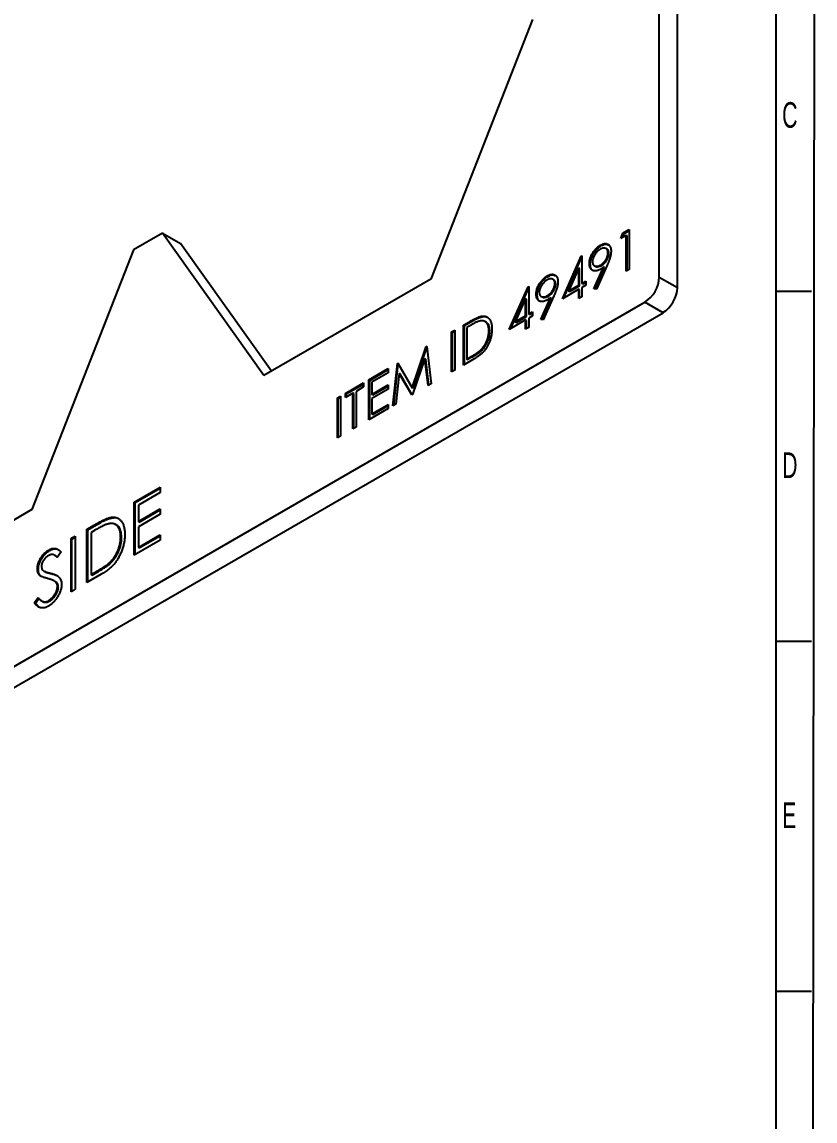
# Model space of a CAD drawing. Header units: millimetres. Extents: x 10 to 411, y 8 to 288.
# Drawn here: x 333.3 to 410.6, y 101.7 to 208.8 of the extents above; entities that cross this region are included whole.
import ezdxf

# ---------------------------------------------------------------- set-up
doc = ezdxf.new("R2010")
doc.units = ezdxf.units.MM
doc.layers.add('SLD-0', color=179, linetype='Continuous')
doc.styles.add('SLDTEXTSTYLE2', font='TXT', dxfattribs={"width": 0.623711})

msp = doc.modelspace()

# ---------------------------------------------------------------- linework, layer by layer
at = {"color": 7, "linetype": 'Continuous', "lineweight": 25}
for p, q in [((395.39, 183.98), (395.39, 280.45)), ((397.16, 182.96), (397.16, 279.43)), ((383.02, 209.09), (373.12, 183.78)), ((391.83, 188.26), (392.46, 188.62)), ((392.46, 188.62), (392.46, 184.73)), ((346.96, 188.27), (344.13, 186.64)), ((356.85, 174.39), (346.96, 188.27)), ((346.96, 188.27), (348.72, 187.25)), ((391.64, 187.75), (391.83, 188.26)), ((392.15, 188.05), (391.64, 187.75)), ((391.77, 187.83), (391.92, 188.21)), ((391.92, 188.21), (391.83, 188.26)), ((391.92, 188.21), (392.46, 188.52)), ((392.15, 184.56), (392.15, 188.05)), ((392.24, 188), (392.15, 188.05)), ((392.24, 184.61), (392.24, 188)), ((344.13, 186.64), (334.23, 161.32)), ((357.59, 174.81), (348.72, 187.25)), ((389.73, 187.05), (389.64, 187.1)), ((390.3, 186.69), (390.19, 186.76)), ((385.94, 181.87), (387.78, 186.02)), ((386.09, 181.95), (387.84, 185.91)), ((387.78, 186.02), (387.84, 186.05)), ((387.84, 185.98), (387.78, 186.02)), ((387.84, 186.05), (387.84, 183.36)), ((390.47, 186.3), (390.38, 186.35)), ((387.53, 184.88), (386.53, 182.61)), ((387.62, 184.82), (387.53, 184.88)), ((387.53, 183.19), (387.53, 184.88)), ((387.62, 183.14), (387.62, 184.82)), ((388.66, 185.24), (388.57, 185.29)), ((389.02, 182.84), (389.96, 184.96)), ((389.05, 185.1), (389.16, 185.03)), ((389.12, 182.82), (390.04, 184.91)), ((390.3, 185.14), (389.26, 182.79)), ((389.75, 185.11), (389.66, 185.16)), ((390.04, 184.91), (389.96, 184.96)), ((392.46, 184.73), (392.15, 184.56)), ((373.12, 183.78), (356.85, 174.39)), ((384.55, 184.05), (384.46, 184.11)), ((385.12, 183.7), (385.01, 183.77)), ((385.29, 183.31), (385.2, 183.36)), ((386.53, 182.61), (387.53, 183.19)), ((387.62, 183.14), (387.53, 183.19)), ((387.84, 183.36), (388.23, 183.59)), ((387.92, 183.31), (387.84, 183.36)), ((388.23, 183.19), (387.84, 182.96)), ((387.92, 183.31), (388.23, 183.48)), ((388.23, 183.59), (388.23, 183.19)), ((395.39, 183.98), (397.16, 182.96)), ((380.76, 178.88), (382.59, 183.03)), ((380.9, 178.96), (382.66, 182.92)), ((382.59, 183.03), (382.66, 183.06)), ((382.66, 182.99), (382.59, 183.03)), ((382.66, 183.06), (382.66, 180.37)), ((383.48, 182.24), (383.39, 182.3)), ((383.86, 182.1), (383.97, 182.04)), ((385.12, 182.15), (384.08, 179.8)), ((384.57, 182.12), (384.48, 182.17)), ((387.53, 182.79), (385.94, 181.87)), ((386.62, 182.56), (386.53, 182.61)), ((386.62, 182.56), (387.62, 183.14)), ((387.53, 181.89), (387.53, 182.79)), ((387.62, 182.74), (387.53, 182.79)), ((387.62, 181.94), (387.62, 182.74)), ((387.84, 182.96), (387.84, 182.07)), ((389.26, 182.79), (389.02, 182.84)), ((258.21, 103.15), (393.98, 181.53)), ((382.35, 181.88), (381.35, 179.62)), ((382.35, 180.2), (382.35, 181.88)), ((382.44, 181.83), (382.35, 181.88)), ((382.44, 180.15), (382.44, 181.83)), ((383.84, 179.85), (384.78, 181.97)), ((383.94, 179.83), (384.86, 181.92)), ((384.86, 181.92), (384.78, 181.97)), ((387.84, 182.07), (387.53, 181.89)), ((395.75, 180.51), (393.98, 181.53)), ((259.98, 102.13), (395.75, 180.51)), ((378.15, 180.12), (378.06, 180.17)), ((381.35, 179.62), (382.35, 180.2)), ((381.44, 179.57), (382.44, 180.15)), ((382.44, 180.15), (382.35, 180.2)), ((382.66, 180.37), (383.04, 180.59)), ((382.74, 180.32), (382.66, 180.37)), ((383.04, 180.2), (382.66, 179.97)), ((382.66, 179.97), (382.66, 179.07)), ((382.74, 180.32), (383.04, 180.49)), ((383.04, 180.59), (383.04, 180.2)), ((376.31, 179.3), (376.99, 179.69)), ((376.31, 175.41), (376.31, 179.3)), ((376.4, 179.25), (376.31, 179.3)), ((376.4, 179.25), (377.08, 179.64)), ((376.4, 175.46), (376.4, 179.25)), ((376.85, 179.21), (376.61, 179.07)), ((376.61, 179.07), (376.61, 175.98)), ((377.08, 179.64), (376.99, 179.69)), ((378.5, 179.59), (378.39, 179.65)), ((382.35, 179.8), (380.76, 178.88)), ((381.44, 179.57), (381.35, 179.62)), ((382.35, 178.9), (382.35, 179.8)), ((382.44, 179.75), (382.35, 179.8)), ((382.66, 179.07), (382.35, 178.9)), ((382.44, 178.95), (382.44, 179.75)), ((384.08, 179.8), (383.84, 179.85)), ((375.14, 178.63), (375.45, 178.8)), ((375.14, 174.74), (375.14, 178.63)), ((375.23, 178.58), (375.14, 178.63)), ((375.23, 178.58), (375.45, 178.7)), ((375.23, 174.79), (375.23, 178.58)), ((375.45, 178.8), (375.45, 174.91)), ((378.86, 178.68), (378.77, 178.73)), ((371.28, 173.2), (372.67, 177.2)), ((371.37, 173.15), (372.73, 177.07)), ((372.67, 177.2), (372.71, 177.22)), ((372.72, 177.17), (372.67, 177.2)), ((372.71, 177.22), (373.16, 173.59)), ((378.05, 176.81), (377.96, 176.86)), ((372.53, 176.03), (371.32, 172.53)), ((372.85, 173.42), (372.53, 176.03)), ((372.62, 175.98), (372.53, 176.03)), ((372.93, 173.46), (372.62, 175.98)), ((377.35, 176.01), (376.31, 175.41)), ((376.61, 175.98), (377, 176.21)), ((376.7, 175.93), (376.61, 175.98)), ((376.7, 175.93), (377.09, 176.16)), ((377.09, 176.16), (377, 176.21)), ((367.07, 173.97), (368.97, 175.06)), ((367.16, 173.91), (368.97, 174.96)), ((368.97, 174.66), (367.37, 173.74)), ((368.97, 175.06), (368.97, 174.66)), ((369.4, 171.42), (369.85, 175.57)), ((369.5, 171.48), (369.93, 175.52)), ((369.85, 175.57), (369.89, 175.59)), ((369.93, 175.52), (369.85, 175.57)), ((369.89, 175.59), (371.28, 173.2)), ((375.45, 174.91), (375.14, 174.74)), ((364.78, 172.64), (366.55, 173.67)), ((364.87, 172.59), (366.55, 173.56)), ((366.55, 173.67), (366.55, 173.27)), ((367.07, 170.08), (367.07, 173.97)), ((367.16, 173.91), (367.07, 173.97)), ((367.16, 170.13), (367.16, 173.91)), ((367.37, 173.74), (367.37, 172.54)), ((370.03, 174.59), (369.71, 171.6)), ((371.25, 172.49), (370.03, 174.59)), ((370.12, 174.54), (370.03, 174.59)), ((371.29, 172.51), (370.12, 174.54)), ((373.16, 173.59), (372.85, 173.42)), ((365.52, 172.67), (364.78, 172.25)), ((364.78, 172.25), (364.78, 172.64)), ((364.87, 172.59), (364.78, 172.64)), ((364.87, 172.3), (364.87, 172.59)), ((365.52, 169.18), (365.52, 172.67)), ((365.6, 172.62), (365.52, 172.67)), ((365.6, 169.23), (365.6, 172.62)), ((366.55, 173.27), (365.82, 172.84)), ((365.82, 172.84), (365.82, 169.35)), ((367.37, 172.54), (368.97, 173.47)), ((368.97, 173.07), (367.37, 172.15)), ((367.46, 172.49), (367.37, 172.54)), ((367.46, 172.49), (368.97, 173.36)), ((368.97, 173.47), (368.97, 173.07)), ((371.32, 172.53), (371.25, 172.49)), ((371.37, 173.15), (371.28, 173.2)), ((364, 172.2), (364.31, 172.37)), ((364, 168.31), (364, 172.2)), ((364.09, 172.14), (364, 172.2)), ((364.09, 172.14), (364.31, 172.27)), ((364.09, 168.36), (364.09, 172.14)), ((364.31, 172.37), (364.31, 168.48)), ((367.37, 172.15), (367.37, 170.65)), ((367.37, 170.65), (368.97, 171.57)), ((367.46, 170.6), (368.97, 171.47)), ((368.97, 171.57), (368.97, 171.17)), ((369.71, 171.6), (369.4, 171.42)), ((368.97, 171.17), (367.07, 170.08)), ((367.46, 170.6), (367.37, 170.65)), ((365.82, 169.35), (365.52, 169.18)), ((364.31, 168.48), (364, 168.31)), ((344.2, 162.06), (346.73, 163.52)), ((344.29, 162.01), (346.73, 163.42)), ((346.73, 162.99), (344.6, 161.76)), ((346.73, 163.52), (346.73, 162.99)), ((344.2, 156.87), (344.2, 162.06)), ((344.29, 162.01), (344.2, 162.06)), ((344.29, 156.92), (344.29, 162.01)), ((344.6, 161.76), (344.6, 160.16)), ((334.23, 161.32), (317.96, 151.94)), ((344.6, 160.16), (346.73, 161.39)), ((346.73, 160.86), (344.6, 159.63)), ((344.69, 160.11), (346.73, 161.29)), ((346.73, 161.39), (346.73, 160.86)), ((339.59, 159.4), (340.5, 159.92)), ((339.68, 159.35), (340.59, 159.87)), ((340.59, 159.87), (340.5, 159.92)), ((342.01, 160.51), (341.93, 160.56)), ((342.48, 159.81), (342.37, 159.87)), ((344.69, 160.11), (344.6, 160.16)), ((344.6, 159.63), (344.6, 157.64)), ((338.04, 158.5), (338.44, 158.74)), ((338.13, 158.45), (338.44, 158.63)), ((338.44, 158.74), (338.44, 153.55)), ((339.59, 154.22), (339.59, 159.4)), ((339.68, 159.35), (339.59, 159.4)), ((339.68, 154.27), (339.68, 159.35)), ((340.31, 159.28), (340, 159.1)), ((340, 159.1), (340, 154.98)), ((342.96, 158.59), (342.88, 158.64)), ((344.6, 157.64), (346.73, 158.87)), ((344.69, 157.59), (346.73, 158.77)), ((346.73, 158.87), (346.73, 158.34)), ((338.04, 153.32), (338.04, 158.5)), ((338.13, 158.45), (338.04, 158.5)), ((338.13, 153.37), (338.13, 158.45)), ((346.73, 158.34), (344.2, 156.87)), ((344.69, 157.59), (344.6, 157.64)), ((335.95, 157.33), (335.86, 157.38)), ((336.55, 156.8), (336.44, 156.86)), ((337.06, 157.19), (336.7, 156.66)), ((334.85, 155.48), (334.76, 155.53)), ((341.88, 156.1), (341.8, 156.15)), ((335.1, 154.84), (335.01, 154.89)), ((335.41, 155.31), (335.52, 155.25)), ((335.55, 155.24), (335.46, 155.29)), ((336.15, 155.07), (336.06, 155.12)), ((336.49, 154.31), (336.38, 154.37)), ((336.64, 154.2), (336.55, 154.25)), ((340.99, 155.02), (339.59, 154.22)), ((340, 154.98), (340.51, 155.28)), ((340.09, 154.93), (340, 154.98)), ((340.09, 154.93), (340.6, 155.23)), ((340.6, 155.23), (340.51, 155.28)), ((336.8, 153.78), (336.72, 153.83)), ((338.44, 153.55), (338.04, 153.32)), ((334.47, 152.26), (334.85, 152.74)), ((334.56, 152.21), (334.47, 152.26)), ((334.56, 152.21), (334.94, 152.69)), ((334.98, 151.78), (334.56, 152.21)), ((335.17, 152.42), (335.28, 152.36)), ((335.92, 152.39), (335.84, 152.44))]:
    msp.add_line(p, q, dxfattribs=at)
for centre in [(392.32, 184.12), (394.09, 183.1)]:
    msp.add_arc(centre, 3.07, 302.6055, 357.3945, dxfattribs=at)
for points, knots in [([(388.57, 185.29), (388.57, 185.34), (388.58, 185.45), (388.6, 185.62), (388.65, 185.79), (388.71, 185.97), (388.78, 186.14), (388.87, 186.31), (388.98, 186.47), (389.1, 186.62), (389.23, 186.77), (389.36, 186.9), (389.5, 187.01), (389.59, 187.07), (389.64, 187.1)], [0, 0, 0, 0, 0.085249, 0.167327, 0.248175, 0.328829, 0.409908, 0.490584, 0.572993, 0.658265, 0.744222, 0.82906, 0.913938, 1, 1, 1, 1]), ([(388.66, 185.24), (388.66, 185.29), (388.66, 185.4), (388.69, 185.57), (388.73, 185.74), (388.79, 185.92), (388.87, 186.09), (388.96, 186.26), (389.07, 186.42), (389.19, 186.57), (389.31, 186.72), (389.45, 186.85), (389.59, 186.96), (389.68, 187.02), (389.73, 187.05)], [0, 0, 0, 0, 0.085249, 0.167327, 0.248175, 0.328829, 0.409908, 0.490584, 0.572993, 0.658265, 0.744222, 0.82906, 0.913938, 1, 1, 1, 1]), ([(389.63, 186.69), (389.6, 186.67), (389.55, 186.64), (389.48, 186.59), (389.41, 186.53), (389.34, 186.47), (389.27, 186.4), (389.21, 186.32), (389.15, 186.24), (389.09, 186.15), (389.04, 186.07), (389, 185.98), (388.96, 185.89), (388.93, 185.81), (388.9, 185.72), (388.88, 185.64), (388.87, 185.56), (388.87, 185.51), (388.87, 185.48)], [0, 0, 0, 0, 0.0687118, 0.1348121, 0.1995376, 0.2633349, 0.3267475, 0.3903285, 0.4541258, 0.5192033, 0.5835101, 0.6454972, 0.7052898, 0.7634876, 0.8218564, 0.8800043, 0.9391077, 1, 1, 1, 1]), ([(390.38, 186.35), (390.38, 186.38), (390.38, 186.43), (390.37, 186.5), (390.35, 186.56), (390.33, 186.62), (390.3, 186.67), (390.26, 186.71), (390.21, 186.75), (390.16, 186.77), (390.11, 186.79), (390.05, 186.8), (389.98, 186.81), (389.92, 186.8), (389.85, 186.79), (389.78, 186.76), (389.7, 186.73), (389.65, 186.7), (389.63, 186.69)], [0, 0, 0, 0, 0.06076, 0.119735, 0.177757, 0.235999, 0.29407, 0.353733, 0.415973, 0.48014, 0.545076, 0.608735, 0.672178, 0.735453, 0.799112, 0.864284, 0.930837, 1, 1, 1, 1]), ([(389.64, 187.1), (389.69, 187.12), (389.78, 187.17), (389.92, 187.22), (390.05, 187.24), (390.17, 187.25), (390.28, 187.23), (390.39, 187.18), (390.48, 187.12), (390.55, 187.03), (390.61, 186.92), (390.65, 186.8), (390.68, 186.66), (390.68, 186.56), (390.69, 186.5)], [0, 0, 0, 0, 0.085532, 0.169003, 0.251943, 0.335682, 0.419409, 0.501265, 0.583703, 0.668, 0.751919, 0.834598, 0.916526, 1, 1, 1, 1]), ([(389.73, 187.05), (389.89, 187.12), (390.17, 187.25), (390.37, 187.15), (390.46, 187.11)], [0, 0, 0, 0, 0.558089, 1, 1, 1, 1]), ([(390.47, 186.3), (390.46, 186.42), (390.44, 186.6), (390.32, 186.66), (390.28, 186.68)], [0, 0, 0, 0, 0.644183, 1, 1, 1, 1]), ([(390.69, 186.5), (390.68, 186.46), (390.68, 186.38), (390.67, 186.24), (390.64, 186.1), (390.61, 185.97), (390.58, 185.87), (390.55, 185.78), (390.52, 185.69), (390.48, 185.59), (390.44, 185.48), (390.4, 185.37), (390.35, 185.26), (390.32, 185.18), (390.3, 185.14)], [0, 0, 0, 0, 0.09832, 0.1994175, 0.3056026, 0.4161624, 0.4745824, 0.5370065, 0.6038574, 0.6740896, 0.749417, 0.8282535, 0.9120542, 1, 1, 1, 1]), ([(388.87, 185.48), (388.87, 185.45), (388.87, 185.4), (388.89, 185.33), (388.9, 185.27), (388.93, 185.21), (388.96, 185.17), (389, 185.13), (389.05, 185.09), (389.1, 185.06), (389.16, 185.05), (389.22, 185.04), (389.29, 185.03), (389.36, 185.04), (389.43, 185.06), (389.5, 185.08), (389.58, 185.12), (389.63, 185.15), (389.66, 185.16)], [0, 0, 0, 0, 0.05954, 0.117423, 0.17444, 0.231734, 0.289722, 0.3492, 0.410516, 0.47508, 0.540094, 0.604444, 0.668697, 0.73211, 0.796739, 0.862906, 0.930462, 1, 1, 1, 1]), ([(389.66, 185.16), (389.68, 185.18), (389.74, 185.21), (389.81, 185.26), (389.89, 185.32), (389.95, 185.39), (390.02, 185.46), (390.08, 185.53), (390.13, 185.61), (390.19, 185.69), (390.23, 185.77), (390.27, 185.86), (390.31, 185.94), (390.33, 186.03), (390.36, 186.11), (390.37, 186.19), (390.38, 186.27), (390.38, 186.33), (390.38, 186.35)], [0, 0, 0, 0, 0.072713, 0.141547, 0.208363, 0.272462, 0.33539, 0.397711, 0.459383, 0.522098, 0.584315, 0.644392, 0.703345, 0.761509, 0.82003, 0.878517, 0.938265, 1, 1, 1, 1]), ([(389.75, 185.11), (389.77, 185.13), (389.83, 185.16), (389.9, 185.21), (389.97, 185.27), (390.04, 185.34), (390.11, 185.4), (390.17, 185.48), (390.22, 185.56), (390.27, 185.64), (390.32, 185.72), (390.36, 185.81), (390.4, 185.89), (390.42, 185.98), (390.45, 186.06), (390.46, 186.14), (390.47, 186.22), (390.47, 186.27), (390.47, 186.3)], [0, 0, 0, 0, 0.072713, 0.141547, 0.208363, 0.272462, 0.33539, 0.397711, 0.459383, 0.522098, 0.584315, 0.644392, 0.703345, 0.761509, 0.82003, 0.878517, 0.938265, 1, 1, 1, 1]), ([(384.46, 184.11), (384.51, 184.13), (384.6, 184.18), (384.74, 184.23), (384.87, 184.25), (384.99, 184.26), (385.1, 184.24), (385.21, 184.19), (385.29, 184.13), (385.37, 184.04), (385.43, 183.93), (385.47, 183.81), (385.5, 183.67), (385.5, 183.56), (385.51, 183.51)], [0, 0, 0, 0, 0.0855321, 0.1690034, 0.2519432, 0.335682, 0.4194086, 0.5012649, 0.5837029, 0.6680004, 0.7519187, 0.8345977, 0.9165257, 1, 1, 1, 1]), ([(389.6, 184.73), (389.57, 184.71), (389.5, 184.67), (389.4, 184.63), (389.3, 184.6), (389.2, 184.58), (389.11, 184.58), (389.03, 184.58), (388.95, 184.6), (388.87, 184.64), (388.8, 184.68), (388.74, 184.74), (388.69, 184.8), (388.64, 184.88), (388.61, 184.97), (388.59, 185.06), (388.57, 185.17), (388.57, 185.25), (388.57, 185.29)], [0, 0, 0, 0, 0.0662949, 0.1301311, 0.1928622, 0.25436, 0.3159098, 0.3773381, 0.4402053, 0.5041751, 0.5680336, 0.6302277, 0.6908615, 0.7514218, 0.8114657, 0.8727505, 0.9353907, 1, 1, 1, 1]), ([(388.95, 184.61), (388.93, 184.62), (388.82, 184.64), (388.69, 184.86), (388.67, 185.11), (388.66, 185.24)], [0, 0, 0, 0, 0.089616, 0.544582, 1, 1, 1, 1]), ([(389.16, 185.06), (389.19, 185.03), (389.28, 184.96), (389.5, 184.99), (389.66, 185.07), (389.75, 185.11)], [0, 0, 0, 0, 0.240552, 0.62008, 1, 1, 1, 1]), ([(389.96, 184.96), (389.9, 184.92), (389.78, 184.84), (389.66, 184.76), (389.6, 184.73)], [0, 0, 0, 0, 0.507858, 1, 1, 1, 1]), ([(383.39, 182.3), (383.39, 182.35), (383.39, 182.46), (383.42, 182.63), (383.46, 182.8), (383.52, 182.98), (383.6, 183.15), (383.69, 183.32), (383.8, 183.48), (383.92, 183.63), (384.05, 183.78), (384.18, 183.91), (384.32, 184.02), (384.41, 184.08), (384.46, 184.11)], [0, 0, 0, 0, 0.085249, 0.167327, 0.248175, 0.328829, 0.409908, 0.490584, 0.572993, 0.658265, 0.744222, 0.82906, 0.913938, 1, 1, 1, 1]), ([(383.48, 182.24), (383.48, 182.3), (383.48, 182.41), (383.51, 182.58), (383.55, 182.75), (383.61, 182.93), (383.69, 183.1), (383.78, 183.27), (383.89, 183.43), (384.01, 183.58), (384.13, 183.73), (384.27, 183.86), (384.41, 183.97), (384.5, 184.02), (384.55, 184.05)], [0, 0, 0, 0, 0.085249, 0.167327, 0.248175, 0.328829, 0.409908, 0.490584, 0.572993, 0.658265, 0.744222, 0.82906, 0.913938, 1, 1, 1, 1]), ([(384.45, 183.7), (384.42, 183.68), (384.37, 183.65), (384.3, 183.6), (384.22, 183.54), (384.16, 183.47), (384.09, 183.4), (384.03, 183.33), (383.97, 183.25), (383.91, 183.16), (383.86, 183.08), (383.82, 182.99), (383.78, 182.9), (383.75, 182.82), (383.72, 182.73), (383.7, 182.65), (383.69, 182.57), (383.69, 182.52), (383.69, 182.49)], [0, 0, 0, 0, 0.068712, 0.134812, 0.199538, 0.263335, 0.326747, 0.390328, 0.454126, 0.519203, 0.58351, 0.645497, 0.70529, 0.763488, 0.821856, 0.880004, 0.939108, 1, 1, 1, 1]), ([(385.2, 183.36), (385.2, 183.39), (385.2, 183.44), (385.19, 183.51), (385.17, 183.57), (385.15, 183.63), (385.12, 183.68), (385.08, 183.72), (385.03, 183.75), (384.98, 183.78), (384.93, 183.8), (384.87, 183.81), (384.8, 183.82), (384.74, 183.81), (384.67, 183.8), (384.6, 183.77), (384.52, 183.74), (384.47, 183.71), (384.45, 183.7)], [0, 0, 0, 0, 0.06076, 0.119735, 0.177757, 0.235999, 0.29407, 0.353733, 0.415973, 0.48014, 0.545076, 0.608735, 0.672178, 0.735453, 0.799112, 0.864284, 0.930837, 1, 1, 1, 1]), ([(384.48, 182.17), (384.5, 182.19), (384.56, 182.22), (384.63, 182.27), (384.7, 182.33), (384.77, 182.4), (384.84, 182.46), (384.9, 182.54), (384.95, 182.62), (385, 182.7), (385.05, 182.78), (385.09, 182.87), (385.13, 182.95), (385.15, 183.04), (385.18, 183.12), (385.19, 183.2), (385.2, 183.28), (385.2, 183.34), (385.2, 183.36)], [0, 0, 0, 0, 0.072713, 0.141547, 0.208363, 0.272462, 0.33539, 0.397711, 0.459383, 0.522098, 0.584315, 0.644392, 0.703345, 0.761509, 0.82003, 0.878517, 0.938265, 1, 1, 1, 1]), ([(384.55, 184.05), (384.71, 184.13), (384.99, 184.26), (385.19, 184.16), (385.28, 184.12)], [0, 0, 0, 0, 0.558089, 1, 1, 1, 1]), ([(384.57, 182.12), (384.59, 182.14), (384.64, 182.17), (384.72, 182.22), (384.79, 182.28), (384.86, 182.35), (384.93, 182.41), (384.99, 182.49), (385.04, 182.57), (385.09, 182.65), (385.14, 182.73), (385.18, 182.82), (385.21, 182.9), (385.24, 182.99), (385.26, 183.07), (385.28, 183.15), (385.29, 183.23), (385.29, 183.28), (385.29, 183.31)], [0, 0, 0, 0, 0.072713, 0.141547, 0.208363, 0.272462, 0.33539, 0.397711, 0.459383, 0.522098, 0.584315, 0.644392, 0.703345, 0.761509, 0.82003, 0.878517, 0.938265, 1, 1, 1, 1]), ([(385.29, 183.31), (385.28, 183.43), (385.26, 183.61), (385.14, 183.67), (385.1, 183.69)], [0, 0, 0, 0, 0.644183, 1, 1, 1, 1]), ([(385.51, 183.51), (385.5, 183.47), (385.5, 183.39), (385.49, 183.25), (385.46, 183.11), (385.43, 182.98), (385.4, 182.87), (385.37, 182.79), (385.34, 182.69), (385.3, 182.6), (385.26, 182.49), (385.22, 182.38), (385.17, 182.27), (385.13, 182.19), (385.12, 182.15)], [0, 0, 0, 0, 0.09832, 0.199417, 0.305603, 0.416162, 0.474582, 0.537006, 0.603857, 0.67409, 0.749417, 0.828253, 0.912054, 1, 1, 1, 1]), ([(384.42, 181.74), (384.39, 181.72), (384.32, 181.68), (384.21, 181.64), (384.12, 181.61), (384.02, 181.59), (383.93, 181.59), (383.85, 181.59), (383.77, 181.61), (383.69, 181.65), (383.62, 181.69), (383.56, 181.75), (383.51, 181.81), (383.46, 181.89), (383.43, 181.98), (383.41, 182.07), (383.39, 182.18), (383.39, 182.26), (383.39, 182.3)], [0, 0, 0, 0, 0.0662949, 0.1301311, 0.1928622, 0.25436, 0.3159098, 0.3773381, 0.4402053, 0.5041751, 0.5680336, 0.6302277, 0.6908615, 0.7514218, 0.8114657, 0.8727505, 0.9353907, 1, 1, 1, 1]), ([(383.77, 181.62), (383.75, 181.63), (383.64, 181.65), (383.51, 181.86), (383.49, 182.12), (383.48, 182.24)], [0, 0, 0, 0, 0.0896158, 0.5445823, 1, 1, 1, 1]), ([(383.69, 182.49), (383.69, 182.46), (383.69, 182.41), (383.7, 182.34), (383.72, 182.28), (383.75, 182.22), (383.78, 182.18), (383.82, 182.13), (383.87, 182.1), (383.92, 182.07), (383.98, 182.05), (384.04, 182.04), (384.11, 182.04), (384.18, 182.05), (384.25, 182.07), (384.32, 182.09), (384.4, 182.13), (384.45, 182.16), (384.48, 182.17)], [0, 0, 0, 0, 0.0595396, 0.117423, 0.1744404, 0.2317339, 0.289722, 0.3492004, 0.4105155, 0.4750803, 0.5400945, 0.6044441, 0.6686967, 0.7321102, 0.7967393, 0.8629057, 0.9304616, 1, 1, 1, 1]), ([(383.98, 182.07), (384.01, 182.04), (384.1, 181.97), (384.31, 182), (384.48, 182.08), (384.57, 182.12)], [0, 0, 0, 0, 0.240552, 0.62008, 1, 1, 1, 1]), ([(384.78, 181.97), (384.72, 181.93), (384.6, 181.85), (384.48, 181.77), (384.42, 181.74)], [0, 0, 0, 0, 0.507858, 1, 1, 1, 1]), ([(376.99, 179.69), (377.05, 179.73), (377.16, 179.79), (377.33, 179.88), (377.48, 179.96), (377.62, 180.02), (377.75, 180.08), (377.86, 180.12), (377.96, 180.15), (378.03, 180.16), (378.06, 180.17)], [0, 0, 0, 0, 0.164289, 0.317406, 0.458844, 0.589367, 0.707831, 0.81577, 0.91288, 1, 1, 1, 1]), ([(377.08, 179.64), (377.14, 179.67), (377.25, 179.74), (377.42, 179.83), (377.57, 179.91), (377.71, 179.97), (377.84, 180.03), (377.95, 180.07), (378.05, 180.1), (378.12, 180.11), (378.15, 180.12)], [0, 0, 0, 0, 0.164289, 0.317406, 0.458844, 0.589367, 0.707831, 0.81577, 0.91288, 1, 1, 1, 1]), ([(378.06, 180.17), (378.1, 180.17), (378.17, 180.18), (378.28, 180.18), (378.39, 180.17), (378.48, 180.15), (378.57, 180.11), (378.66, 180.06), (378.73, 179.99), (378.8, 179.91), (378.87, 179.82), (378.92, 179.72), (378.97, 179.61), (379.01, 179.49), (379.04, 179.36), (379.06, 179.22), (379.07, 179.06), (379.07, 178.96), (379.07, 178.9)], [0, 0, 0, 0, 0.061545, 0.121694, 0.181155, 0.239875, 0.298702, 0.357647, 0.417605, 0.478494, 0.540407, 0.602345, 0.665004, 0.728559, 0.793651, 0.860534, 0.929236, 1, 1, 1, 1]), ([(378.15, 180.12), (378.33, 180.14), (378.54, 180.17), (378.67, 180.04), (378.68, 180.02)], [0, 0, 0, 0, 0.874936, 1, 1, 1, 1]), ([(377.88, 179.7), (377.85, 179.69), (377.79, 179.68), (377.7, 179.64), (377.59, 179.6), (377.46, 179.54), (377.33, 179.47), (377.18, 179.4), (377.02, 179.31), (376.91, 179.24), (376.85, 179.21)], [0, 0, 0, 0, 0.084319, 0.179285, 0.286583, 0.405111, 0.535593, 0.67819, 0.832976, 1, 1, 1, 1]), ([(379.07, 178.9), (379.07, 178.85), (379.07, 178.76), (379.06, 178.61), (379.04, 178.47), (379.02, 178.32), (378.99, 178.18), (378.95, 178.03), (378.91, 177.89), (378.86, 177.75), (378.81, 177.61), (378.75, 177.48), (378.68, 177.35), (378.62, 177.22), (378.54, 177.1), (378.47, 176.99), (378.39, 176.88), (378.31, 176.77), (378.22, 176.67), (378.12, 176.57), (378.01, 176.47), (377.9, 176.38), (377.77, 176.28), (377.64, 176.19), (377.5, 176.1), (377.4, 176.04), (377.35, 176.01)], [0, 0, 0, 0, 0.046081, 0.090807, 0.134295, 0.177024, 0.218823, 0.260244, 0.30108, 0.341614, 0.381583, 0.42012, 0.458075, 0.494738, 0.531195, 0.566934, 0.602713, 0.638327, 0.674853, 0.713467, 0.754442, 0.797815, 0.843989, 0.893072, 0.944963, 1, 1, 1, 1]), ([(378.77, 178.73), (378.77, 178.77), (378.77, 178.86), (378.76, 178.99), (378.74, 179.1), (378.71, 179.21), (378.68, 179.3), (378.64, 179.39), (378.59, 179.47), (378.54, 179.54), (378.48, 179.6), (378.41, 179.65), (378.33, 179.68), (378.26, 179.71), (378.17, 179.72), (378.08, 179.73), (377.98, 179.72), (377.92, 179.71), (377.88, 179.7)], [0, 0, 0, 0, 0.070151, 0.137813, 0.203226, 0.267174, 0.330024, 0.391794, 0.453084, 0.514334, 0.575, 0.634865, 0.694116, 0.753442, 0.813126, 0.87408, 0.936007, 1, 1, 1, 1]), ([(378.86, 178.68), (378.85, 178.85), (378.82, 179.2), (378.67, 179.5), (378.51, 179.57), (378.48, 179.58)], [0, 0, 0, 0, 0.437902, 0.874879, 1, 1, 1, 1]), ([(377.96, 176.86), (377.99, 176.89), (378.05, 176.95), (378.14, 177.05), (378.22, 177.15), (378.3, 177.25), (378.37, 177.36), (378.44, 177.47), (378.5, 177.59), (378.55, 177.71), (378.61, 177.83), (378.65, 177.96), (378.69, 178.08), (378.72, 178.21), (378.74, 178.34), (378.76, 178.47), (378.77, 178.6), (378.77, 178.68), (378.77, 178.73)], [0, 0, 0, 0, 0.062415, 0.123338, 0.183125, 0.241783, 0.300579, 0.35968, 0.418882, 0.479531, 0.540851, 0.602303, 0.664463, 0.727806, 0.792895, 0.859672, 0.928464, 1, 1, 1, 1]), ([(378.05, 176.81), (378.08, 176.84), (378.14, 176.9), (378.23, 177), (378.31, 177.1), (378.39, 177.2), (378.46, 177.31), (378.52, 177.42), (378.59, 177.54), (378.64, 177.66), (378.69, 177.78), (378.74, 177.91), (378.78, 178.03), (378.81, 178.16), (378.83, 178.29), (378.85, 178.42), (378.86, 178.55), (378.86, 178.63), (378.86, 178.68)], [0, 0, 0, 0, 0.062415, 0.123338, 0.183125, 0.241783, 0.300579, 0.35968, 0.418882, 0.479531, 0.540851, 0.602303, 0.664463, 0.727806, 0.792895, 0.859672, 0.928464, 1, 1, 1, 1]), ([(377, 176.21), (377.05, 176.24), (377.16, 176.3), (377.31, 176.39), (377.45, 176.48), (377.58, 176.57), (377.69, 176.65), (377.8, 176.72), (377.88, 176.79), (377.94, 176.84), (377.96, 176.86)], [0, 0, 0, 0, 0.1719007, 0.3306279, 0.4755488, 0.6067462, 0.7250238, 0.8297424, 0.9213228, 1, 1, 1, 1]), ([(377.09, 176.16), (377.14, 176.19), (377.25, 176.25), (377.4, 176.34), (377.54, 176.43), (377.67, 176.52), (377.78, 176.6), (377.88, 176.67), (377.97, 176.74), (378.02, 176.79), (378.05, 176.81)], [0, 0, 0, 0, 0.1719007, 0.3306279, 0.4755488, 0.6067462, 0.7250238, 0.8297424, 0.9213228, 1, 1, 1, 1]), ([(341.69, 159.93), (341.65, 159.92), (341.57, 159.9), (341.44, 159.86), (341.3, 159.8), (341.13, 159.72), (340.95, 159.63), (340.75, 159.53), (340.54, 159.41), (340.39, 159.33), (340.31, 159.28)], [0, 0, 0, 0, 0.084319, 0.179285, 0.286583, 0.405111, 0.535593, 0.67819, 0.832976, 1, 1, 1, 1]), ([(340.5, 159.92), (340.58, 159.97), (340.73, 160.06), (340.95, 160.17), (341.16, 160.28), (341.34, 160.36), (341.51, 160.44), (341.66, 160.49), (341.8, 160.54), (341.89, 160.55), (341.93, 160.56)], [0, 0, 0, 0, 0.164289, 0.317406, 0.458844, 0.589367, 0.707831, 0.81577, 0.91288, 1, 1, 1, 1]), ([(340.59, 159.87), (340.67, 159.92), (340.82, 160), (341.04, 160.12), (341.24, 160.23), (341.43, 160.31), (341.6, 160.39), (341.75, 160.44), (341.89, 160.48), (341.97, 160.5), (342.01, 160.51)], [0, 0, 0, 0, 0.164289, 0.317406, 0.458844, 0.589367, 0.707831, 0.81577, 0.91288, 1, 1, 1, 1]), ([(342.88, 158.64), (342.87, 158.7), (342.87, 158.82), (342.86, 158.98), (342.83, 159.14), (342.8, 159.28), (342.75, 159.41), (342.7, 159.52), (342.64, 159.63), (342.56, 159.72), (342.48, 159.8), (342.39, 159.86), (342.29, 159.91), (342.19, 159.95), (342.08, 159.97), (341.96, 159.97), (341.83, 159.96), (341.74, 159.94), (341.69, 159.93)], [0, 0, 0, 0, 0.0701512, 0.1378126, 0.2032262, 0.2671741, 0.330024, 0.3917943, 0.4530844, 0.5143339, 0.575, 0.6348655, 0.6941163, 0.7534416, 0.8131258, 0.8740797, 0.936007, 1, 1, 1, 1]), ([(341.93, 160.56), (341.98, 160.57), (342.08, 160.58), (342.23, 160.58), (342.36, 160.56), (342.49, 160.53), (342.61, 160.48), (342.73, 160.41), (342.83, 160.32), (342.92, 160.22), (343.01, 160.1), (343.08, 159.97), (343.14, 159.82), (343.19, 159.66), (343.23, 159.48), (343.26, 159.29), (343.28, 159.09), (343.28, 158.94), (343.28, 158.87)], [0, 0, 0, 0, 0.061545, 0.121694, 0.181155, 0.239875, 0.298702, 0.357647, 0.417605, 0.478494, 0.540407, 0.602345, 0.665004, 0.728559, 0.793651, 0.860534, 0.929236, 1, 1, 1, 1]), ([(342.01, 160.51), (342.26, 160.54), (342.54, 160.57), (342.71, 160.4), (342.73, 160.38)], [0, 0, 0, 0, 0.874936, 1, 1, 1, 1]), ([(342.96, 158.59), (342.95, 158.82), (342.91, 159.28), (342.71, 159.69), (342.5, 159.77), (342.46, 159.79)], [0, 0, 0, 0, 0.437902, 0.874879, 1, 1, 1, 1]), ([(343.28, 158.87), (343.28, 158.8), (343.28, 158.68), (343.26, 158.48), (343.24, 158.29), (343.21, 158.1), (343.17, 157.91), (343.12, 157.71), (343.06, 157.52), (343, 157.33), (342.92, 157.15), (342.84, 156.97), (342.76, 156.8), (342.67, 156.63), (342.57, 156.47), (342.47, 156.32), (342.37, 156.17), (342.26, 156.03), (342.14, 155.89), (342.01, 155.76), (341.86, 155.63), (341.71, 155.5), (341.54, 155.38), (341.37, 155.26), (341.18, 155.13), (341.05, 155.06), (340.99, 155.02)], [0, 0, 0, 0, 0.046081, 0.090807, 0.134295, 0.177024, 0.218823, 0.260244, 0.30108, 0.341614, 0.381583, 0.42012, 0.458075, 0.494738, 0.531195, 0.566934, 0.602713, 0.638327, 0.674853, 0.713467, 0.754442, 0.797815, 0.843989, 0.893072, 0.944963, 1, 1, 1, 1]), ([(341.8, 156.15), (341.84, 156.19), (341.92, 156.27), (342.03, 156.4), (342.14, 156.53), (342.25, 156.67), (342.34, 156.81), (342.43, 156.96), (342.51, 157.12), (342.59, 157.28), (342.66, 157.45), (342.71, 157.61), (342.76, 157.78), (342.81, 157.95), (342.84, 158.12), (342.86, 158.29), (342.87, 158.47), (342.87, 158.58), (342.88, 158.64)], [0, 0, 0, 0, 0.062415, 0.123338, 0.183125, 0.241783, 0.300579, 0.35968, 0.418882, 0.479531, 0.540851, 0.602303, 0.664463, 0.727806, 0.792895, 0.859672, 0.928464, 1, 1, 1, 1]), ([(341.88, 156.1), (341.93, 156.14), (342.01, 156.22), (342.12, 156.35), (342.23, 156.48), (342.33, 156.62), (342.43, 156.76), (342.52, 156.91), (342.6, 157.07), (342.68, 157.23), (342.74, 157.39), (342.8, 157.56), (342.85, 157.73), (342.89, 157.9), (342.92, 158.07), (342.95, 158.24), (342.96, 158.41), (342.96, 158.53), (342.96, 158.59)], [0, 0, 0, 0, 0.062415, 0.123338, 0.183125, 0.241783, 0.300579, 0.35968, 0.418882, 0.479531, 0.540851, 0.602303, 0.664463, 0.727806, 0.792895, 0.859672, 0.928464, 1, 1, 1, 1]), ([(335.86, 157.38), (335.92, 157.41), (336.02, 157.47), (336.18, 157.52), (336.33, 157.54), (336.45, 157.54), (336.54, 157.53), (336.61, 157.51), (336.68, 157.48), (336.76, 157.44), (336.83, 157.39), (336.91, 157.34), (336.99, 157.27), (337.04, 157.22), (337.06, 157.19)], [0, 0, 0, 0, 0.107233, 0.213252, 0.31883, 0.426794, 0.483646, 0.543604, 0.608308, 0.677127, 0.750686, 0.828713, 0.91219, 1, 1, 1, 1]), ([(335.95, 157.33), (336.09, 157.39), (336.36, 157.52), (336.67, 157.5), (336.79, 157.4), (336.83, 157.37)], [0, 0, 0, 0, 0.415617, 0.831235, 1, 1, 1, 1]), ([(334.76, 155.53), (334.76, 155.59), (334.76, 155.7), (334.79, 155.87), (334.84, 156.05), (334.9, 156.23), (334.98, 156.4), (335.07, 156.58), (335.18, 156.74), (335.3, 156.9), (335.43, 157.04), (335.57, 157.18), (335.72, 157.29), (335.81, 157.35), (335.86, 157.38)], [0, 0, 0, 0, 0.083785, 0.16578, 0.24628, 0.327461, 0.408797, 0.489715, 0.571376, 0.655523, 0.741019, 0.826547, 0.911989, 1, 1, 1, 1]), ([(334.85, 155.48), (334.85, 155.54), (334.85, 155.65), (334.88, 155.82), (334.92, 156), (334.99, 156.18), (335.07, 156.35), (335.16, 156.53), (335.27, 156.69), (335.39, 156.85), (335.52, 156.99), (335.66, 157.12), (335.8, 157.24), (335.9, 157.3), (335.95, 157.33)], [0, 0, 0, 0, 0.083785, 0.16578, 0.24628, 0.327461, 0.408797, 0.489715, 0.571376, 0.655523, 0.741019, 0.826547, 0.911989, 1, 1, 1, 1]), ([(335.82, 156.82), (335.77, 156.79), (335.68, 156.74), (335.56, 156.63), (335.44, 156.5), (335.34, 156.36), (335.26, 156.22), (335.2, 156.07), (335.17, 155.92), (335.16, 155.83), (335.16, 155.79)], [0, 0, 0, 0, 0.143073, 0.275903, 0.402371, 0.528414, 0.650356, 0.765895, 0.880774, 1, 1, 1, 1]), ([(336.7, 156.66), (336.67, 156.68), (336.63, 156.72), (336.57, 156.77), (336.51, 156.82), (336.45, 156.86), (336.39, 156.89), (336.34, 156.91), (336.29, 156.93), (336.22, 156.94), (336.14, 156.94), (336.04, 156.92), (335.93, 156.88), (335.86, 156.84), (335.82, 156.82)], [0, 0, 0, 0, 0.098469, 0.189629, 0.274184, 0.352183, 0.423199, 0.488551, 0.548473, 0.60144, 0.701198, 0.799592, 0.898545, 1, 1, 1, 1]), ([(336.71, 156.68), (336.67, 156.71), (336.62, 156.76), (336.55, 156.79), (336.53, 156.8)], [0, 0, 0, 0, 0.704684, 1, 1, 1, 1]), ([(335.01, 154.89), (334.99, 154.91), (334.95, 154.94), (334.9, 155.01), (334.86, 155.08), (334.82, 155.16), (334.79, 155.24), (334.77, 155.33), (334.76, 155.43), (334.76, 155.5), (334.76, 155.53)], [0, 0, 0, 0, 0.133507, 0.262559, 0.388264, 0.512667, 0.633722, 0.755394, 0.877553, 1, 1, 1, 1]), ([(335.1, 154.84), (335.08, 154.86), (335.04, 154.89), (334.99, 154.96), (334.94, 155.03), (334.91, 155.11), (334.88, 155.19), (334.86, 155.28), (334.85, 155.38), (334.85, 155.45), (334.85, 155.48)], [0, 0, 0, 0, 0.133507, 0.262559, 0.388264, 0.512667, 0.633722, 0.755394, 0.877553, 1, 1, 1, 1]), ([(335.16, 155.79), (335.16, 155.76), (335.16, 155.7), (335.18, 155.63), (335.19, 155.56), (335.22, 155.49), (335.26, 155.43), (335.32, 155.38), (335.38, 155.33), (335.43, 155.3), (335.46, 155.29)], [0, 0, 0, 0, 0.107285, 0.214746, 0.322939, 0.434116, 0.553412, 0.686073, 0.834256, 1, 1, 1, 1]), ([(340.51, 155.28), (340.59, 155.32), (340.73, 155.4), (340.93, 155.53), (341.12, 155.65), (341.29, 155.76), (341.44, 155.86), (341.58, 155.96), (341.69, 156.06), (341.76, 156.12), (341.8, 156.15)], [0, 0, 0, 0, 0.171901, 0.330628, 0.475549, 0.606746, 0.725024, 0.829742, 0.921323, 1, 1, 1, 1]), ([(340.6, 155.23), (340.67, 155.27), (340.82, 155.35), (341.02, 155.48), (341.21, 155.59), (341.38, 155.71), (341.53, 155.81), (341.66, 155.91), (341.78, 156.01), (341.85, 156.07), (341.88, 156.1)], [0, 0, 0, 0, 0.171901, 0.330628, 0.475549, 0.606746, 0.725024, 0.829742, 0.921323, 1, 1, 1, 1]), ([(335.75, 154.61), (335.7, 154.62), (335.61, 154.64), (335.48, 154.68), (335.37, 154.71), (335.27, 154.75), (335.18, 154.78), (335.11, 154.82), (335.06, 154.85), (335.02, 154.88), (335.01, 154.89)], [0, 0, 0, 0, 0.181535, 0.347082, 0.495568, 0.628357, 0.74552, 0.845831, 0.930782, 1, 1, 1, 1]), ([(335.46, 155.29), (335.47, 155.28), (335.49, 155.27), (335.53, 155.26), (335.59, 155.24), (335.66, 155.22), (335.74, 155.2), (335.84, 155.18), (335.94, 155.15), (336.02, 155.13), (336.06, 155.12)], [0, 0, 0, 0, 0.052594, 0.124952, 0.218094, 0.333502, 0.468789, 0.624938, 0.801683, 1, 1, 1, 1]), ([(335.55, 155.24), (335.56, 155.23), (335.58, 155.22), (335.62, 155.21), (335.68, 155.19), (335.75, 155.17), (335.83, 155.15), (335.92, 155.12), (336.03, 155.1), (336.11, 155.08), (336.15, 155.07)], [0, 0, 0, 0, 0.052594, 0.124952, 0.218094, 0.333502, 0.468789, 0.624938, 0.801683, 1, 1, 1, 1]), ([(336.55, 154.25), (336.53, 154.27), (336.49, 154.3), (336.42, 154.35), (336.33, 154.4), (336.24, 154.45), (336.13, 154.49), (336.01, 154.53), (335.88, 154.57), (335.79, 154.59), (335.75, 154.61)], [0, 0, 0, 0, 0.0902792, 0.1895299, 0.2991979, 0.4189259, 0.5483763, 0.6881364, 0.8390835, 1, 1, 1, 1]), ([(336.06, 155.12), (336.11, 155.11), (336.2, 155.08), (336.34, 155.04), (336.46, 154.99), (336.57, 154.94), (336.67, 154.89), (336.75, 154.84), (336.83, 154.78), (336.91, 154.69), (336.99, 154.58), (337.06, 154.42), (337.11, 154.25), (337.12, 154.12), (337.12, 154.06)], [0, 0, 0, 0, 0.096972, 0.187773, 0.272396, 0.351321, 0.424335, 0.491909, 0.554233, 0.611268, 0.716348, 0.81454, 0.908495, 1, 1, 1, 1]), ([(336.15, 155.07), (336.29, 155.03), (336.5, 154.98), (336.68, 154.87), (336.74, 154.83)], [0, 0, 0, 0, 0.670506, 1, 1, 1, 1]), ([(336.72, 153.83), (336.71, 153.87), (336.71, 153.96), (336.68, 154.07), (336.63, 154.17), (336.58, 154.22), (336.55, 154.25)], [0, 0, 0, 0, 0.234723, 0.477158, 0.728556, 1, 1, 1, 1]), ([(337.12, 154.06), (337.12, 154.01), (337.12, 153.92), (337.1, 153.77), (337.07, 153.62), (337.03, 153.47), (336.97, 153.32), (336.91, 153.17), (336.83, 153.01), (336.75, 152.85), (336.65, 152.7), (336.55, 152.56), (336.44, 152.42), (336.33, 152.3), (336.21, 152.19), (336.09, 152.08), (335.97, 151.99), (335.88, 151.94), (335.84, 151.91)], [0, 0, 0, 0, 0.061484, 0.121775, 0.18092, 0.240256, 0.300114, 0.361146, 0.423501, 0.488669, 0.553954, 0.617581, 0.680238, 0.742187, 0.804663, 0.868259, 0.93302, 1, 1, 1, 1]), ([(335.84, 152.44), (335.88, 152.47), (335.95, 152.52), (336.07, 152.61), (336.18, 152.71), (336.29, 152.82), (336.38, 152.94), (336.47, 153.07), (336.55, 153.2), (336.61, 153.33), (336.65, 153.47), (336.69, 153.59), (336.71, 153.72), (336.71, 153.79), (336.72, 153.83)], [0, 0, 0, 0, 0.091264, 0.18093, 0.270088, 0.360156, 0.448343, 0.532666, 0.613834, 0.693982, 0.772716, 0.849335, 0.923967, 1, 1, 1, 1]), ([(335.92, 152.39), (335.96, 152.42), (336.04, 152.47), (336.16, 152.56), (336.27, 152.66), (336.37, 152.77), (336.47, 152.89), (336.56, 153.02), (336.63, 153.15), (336.7, 153.28), (336.74, 153.41), (336.78, 153.54), (336.8, 153.66), (336.8, 153.74), (336.8, 153.78)], [0, 0, 0, 0, 0.091264, 0.18093, 0.270088, 0.360156, 0.448343, 0.532666, 0.613834, 0.693982, 0.772716, 0.849335, 0.923967, 1, 1, 1, 1]), ([(336.8, 153.78), (336.8, 153.82), (336.8, 153.91), (336.77, 154.02), (336.71, 154.12), (336.67, 154.17), (336.64, 154.2)], [0, 0, 0, 0, 0.234723, 0.477158, 0.728556, 1, 1, 1, 1]), ([(335.84, 151.91), (335.8, 151.89), (335.73, 151.86), (335.63, 151.81), (335.54, 151.77), (335.44, 151.75), (335.35, 151.73), (335.26, 151.73), (335.17, 151.73), (335.09, 151.74), (335, 151.76), (334.92, 151.8), (334.84, 151.85), (334.76, 151.91), (334.69, 151.98), (334.61, 152.06), (334.54, 152.15), (334.49, 152.22), (334.47, 152.26)], [0, 0, 0, 0, 0.057208, 0.113696, 0.169178, 0.224159, 0.27872, 0.333794, 0.389241, 0.445822, 0.503704, 0.564294, 0.627975, 0.695038, 0.765373, 0.839611, 0.917538, 1, 1, 1, 1]), ([(334.85, 152.74), (334.89, 152.69), (334.95, 152.6), (335.07, 152.49), (335.18, 152.41), (335.3, 152.35), (335.43, 152.33), (335.56, 152.34), (335.7, 152.37), (335.79, 152.42), (335.84, 152.44)], [0, 0, 0, 0, 0.1590043, 0.3046461, 0.4385469, 0.5623223, 0.6774325, 0.7868974, 0.8936109, 1, 1, 1, 1]), ([(335.28, 152.38), (335.31, 152.35), (335.42, 152.28), (335.64, 152.27), (335.83, 152.35), (335.92, 152.39)], [0, 0, 0, 0, 0.230889, 0.615656, 1, 1, 1, 1])]:
    msp.add_open_spline(points, degree=3, knots=knots, dxfattribs=at)
at = {"layer": 'SLD-0'}
for p, q in [((410.57, 288.5), (410.24, 8.02)), ((406.74, 285.05), (406.74, 10.66)), ((406.74, 182.62), (410.24, 182.62)), ((406.74, 148.5), (410.24, 148.5)), ((406.74, 114.37), (410.24, 114.37))]:
    msp.add_line(p, q, dxfattribs=at)

# ---------------------------------------------------------------- texts
at = {"layer": 'SLD-0', "char_height": 2.5, "attachment_point": 1, "style": 'SLDTEXTSTYLE2'}
for s, insert in [('C', (407.36, 201.03)), ('D', (407.36, 166.9)), ('E', (407.36, 132.78))]:
    msp.add_mtext(s, dxfattribs=dict(at, insert=insert))

doc.saveas('drawing.dxf')
